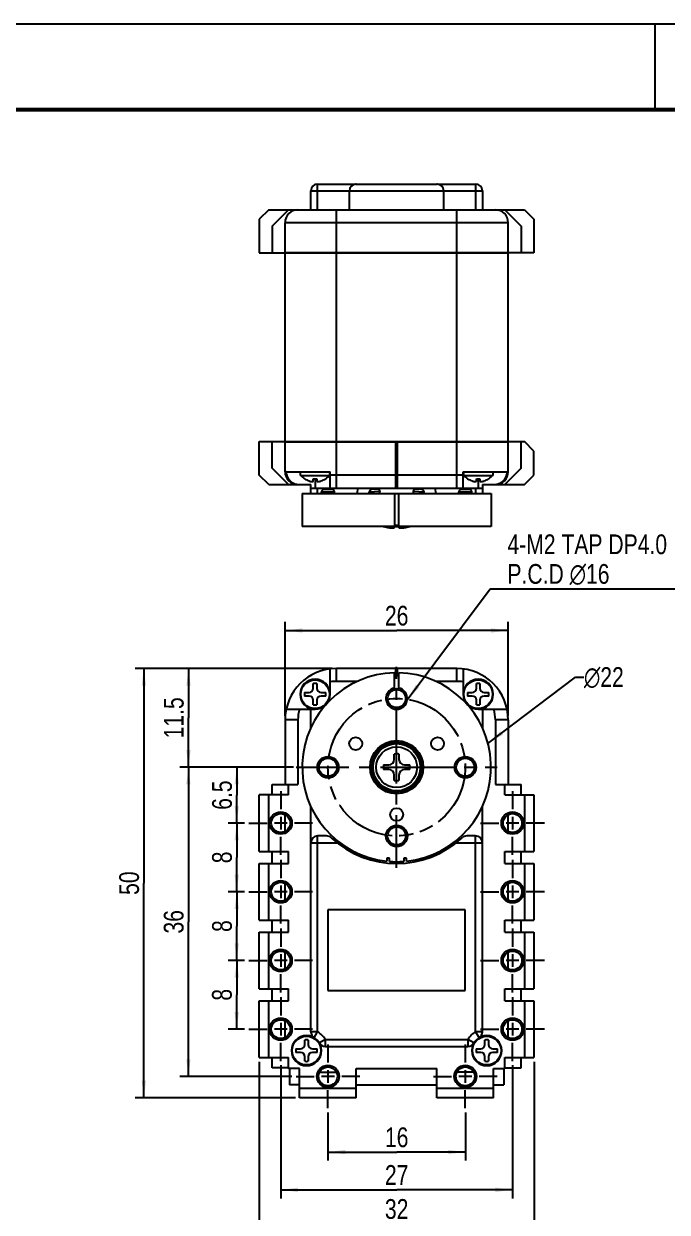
# Model space of a CAD drawing. Header units: millimetres. Extents: x 0 to 297, y 0 to 210.
# Drawn here: x 75 to 149.9, y 71.6 to 210 of the extents above; entities that cross this region are included whole.
import ezdxf

# ---------------------------------------------------------------- set-up
doc = ezdxf.new("R2010")
doc.units = ezdxf.units.MM
doc.header["$LTSCALE"] = 16.335
doc.linetypes.add('CENTER', pattern=[0.6, 0.375, -0.075, 0.075, -0.075])
doc.linetypes.add('PHANTOM', pattern=[0.8, 0.45, -0.05, 0.1, -0.05, 0.1, -0.05])
doc.layers.get('0').update_dxf_attribs({"linetype": 'CONTINUOUS'})
for name, color, linetype in [('02___PRT_ALL_AXES', 7, 'CONTINUOUS'), ('3_ALL_AXES', 7, 'CONTINUOUS'), ('7_ALL_FEATURES', 7, 'CONTINUOUS'), ('DEFAULT_3', 7, 'PHANTOM')]:
    doc.layers.add(name, color=color, linetype=linetype)
doc.styles.get("Standard").update_dxf_attribs({"font": 'txt', "width": 0.8})
doc.styles.add('TEXTSTYLE_1', font='gdt', dxfattribs={"width": 0.8})
doc.dimstyles.new('DIMSTYLE_1', dxfattribs={"dimtxt": 2.3, "dimasz": 2, "dimexe": 0.18, "dimexo": 0.0625, "dimgap": 0.09, "dimtad": 1, "dimdec": 3, "dimdsep": 46, "dimtxsty": 'Standard', "dimblk": '_FILLED', "dimblk1": '_FILLED', "dimblk2": '_FILLED', "dimcen": 0.09, "dimadec": 0, "dimazin": 0, "dimtp": 0.001, "dimtm": 0.001, "dimtfac": 1, "dimtdec": 3, "dimtofl": 0, "dimtmove": 0, "dimatfit": 3, "dimldrblk": '_FILLED', "dimfxl": 0, "dimtolj": 1, "dimarcsym": 0})
doc.dimstyles.get("Standard").update_dxf_attribs({"dimtxt": 2.3, "dimasz": 2, "dimexe": 0.18, "dimexo": 0.0625, "dimgap": 0.09, "dimtad": 1, "dimdec": 3, "dimdsep": 46, "dimtxsty": 'Standard', "dimblk": '_FILLED', "dimblk1": '_FILLED', "dimblk2": '_FILLED', "dimcen": 0.09, "dimadec": 0, "dimazin": 0, "dimtol": 1, "dimtp": 0.05, "dimtm": 0.05, "dimtfac": 1, "dimtdec": 3, "dimtofl": 0, "dimtmove": 0, "dimatfit": 3, "dimldrblk": '_FILLED', "dimfxl": 0, "dimtolj": 1, "dimarcsym": 0})

# ---------------------------------------------------------------- blocks, each defined once
blk = doc.blocks.new('_FILLED')
at = {"color": 0, "linetype": 'ByBlock'}
blk.add_solid([(0, 0), (-1, 0.125), (-1, -0.125)], dxfattribs=at)
blk = doc.blocks.new('*D1')
at = {"color": 2, "linetype": 'Continuous'}
for p, q in [((105.4, 129.43), (105.4, 140.35)), ((131.4, 129.43), (131.4, 140.35)), ((105.4, 139.35), (118.4, 139.35)), ((131.4, 139.35), (118.4, 139.35))]:
    blk.add_line(p, q, dxfattribs=at)
at = {"color": 2, "linetype": 'Continuous', "xscale": 2, "yscale": 2, "zscale": 2, "rotation": 180}
blk.add_blockref('_FILLED', (105.4, 139.35), dxfattribs=at)
at = {"color": 2, "linetype": 'Continuous', "xscale": 2, "yscale": 2, "zscale": 2}
blk.add_blockref('_FILLED', (131.4, 139.35), dxfattribs=at)
at = {"color": 2, "linetype": 'Continuous', "insert": (118.4, 142.23), "char_height": 2.3, "width": 3.68, "attachment_point": 2, "line_spacing_factor": 0.9}
blk.add_mtext('26', dxfattribs=at)
blk = doc.blocks.new('*D2')
at = {"color": 2, "linetype": 'Continuous'}
for p, q in [((110.9, 134.93), (93.15, 134.93)), ((94.15, 134.93), (94.15, 129.18)), ((94.15, 123.43), (94.15, 129.18)), ((106.4, 123.43), (93.15, 123.43))]:
    blk.add_line(p, q, dxfattribs=at)
at = {"color": 2, "linetype": 'Continuous', "xscale": 2, "yscale": 2, "zscale": 2}
for p, rotation in [((94.15, 134.93), 90), ((94.15, 123.43), 270)]:
    blk.add_blockref('_FILLED', p, dxfattribs=dict(at, rotation=rotation))
at = {"color": 2, "linetype": 'Continuous', "insert": (91.28, 129.18), "char_height": 2.3, "width": 7.36, "attachment_point": 2, "rotation": 90, "line_spacing_factor": 0.9}
blk.add_mtext('11.5', dxfattribs=at)
blk = doc.blocks.new('*D3')
at = {"color": 2, "linetype": 'Continuous'}
for p, q in [((106.4, 123.43), (93.14, 123.43)), ((94.14, 123.43), (94.14, 105.43)), ((94.14, 87.43), (94.14, 105.43)), ((106.18, 87.43), (93.14, 87.43))]:
    blk.add_line(p, q, dxfattribs=at)
at = {"color": 2, "linetype": 'Continuous', "xscale": 2, "yscale": 2, "zscale": 2}
for p, rotation in [((94.14, 123.43), 90), ((94.14, 87.43), 270)]:
    blk.add_blockref('_FILLED', p, dxfattribs=dict(at, rotation=rotation))
at = {"color": 2, "linetype": 'Continuous', "insert": (91.27, 105.43), "char_height": 2.3, "width": 3.68, "attachment_point": 2, "rotation": 90, "line_spacing_factor": 0.9}
blk.add_mtext('36', dxfattribs=at)
blk = doc.blocks.new('*D4')
at = {"color": 2, "linetype": 'Continuous'}
for p, q in [((106.4, 123.43), (98.77, 123.43)), ((99.77, 123.43), (99.77, 120.18)), ((99.77, 116.93), (99.77, 120.18)), ((100.68, 116.93), (98.77, 116.93))]:
    blk.add_line(p, q, dxfattribs=at)
at = {"color": 2, "linetype": 'Continuous', "xscale": 2, "yscale": 2, "zscale": 2}
for p, rotation in [((99.77, 123.43), 90), ((99.77, 116.93), 270)]:
    blk.add_blockref('_FILLED', p, dxfattribs=dict(at, rotation=rotation))
at = {"color": 2, "linetype": 'Continuous', "insert": (96.9, 120.18), "char_height": 2.3, "width": 5.52, "attachment_point": 2, "rotation": 90, "line_spacing_factor": 0.9}
blk.add_mtext('6.5', dxfattribs=at)
blk = doc.blocks.new('*D5')
at = {"color": 2, "linetype": 'Continuous'}
for p, q in [((100.68, 116.93), (98.77, 116.93)), ((99.77, 116.93), (99.77, 112.93)), ((99.77, 108.93), (99.77, 112.93)), ((100.68, 108.93), (98.77, 108.93))]:
    blk.add_line(p, q, dxfattribs=at)
at = {"color": 2, "linetype": 'Continuous', "xscale": 2, "yscale": 2, "zscale": 2}
for p, rotation in [((99.77, 116.93), 90), ((99.77, 108.93), 270)]:
    blk.add_blockref('_FILLED', p, dxfattribs=dict(at, rotation=rotation))
at = {"color": 2, "linetype": 'Continuous', "insert": (96.9, 112.93), "char_height": 2.3, "width": 1.84, "attachment_point": 2, "rotation": 90, "line_spacing_factor": 0.9}
blk.add_mtext('8', dxfattribs=at)
blk = doc.blocks.new('*D6')
at = {"color": 2, "linetype": 'Continuous'}
for p, q in [((100.68, 108.93), (98.77, 108.93)), ((99.77, 108.93), (99.77, 104.93)), ((99.77, 100.93), (99.77, 104.93)), ((100.68, 100.93), (98.77, 100.93))]:
    blk.add_line(p, q, dxfattribs=at)
at = {"color": 2, "linetype": 'Continuous', "xscale": 2, "yscale": 2, "zscale": 2}
for p, rotation in [((99.77, 108.93), 90), ((99.77, 100.93), 270)]:
    blk.add_blockref('_FILLED', p, dxfattribs=dict(at, rotation=rotation))
at = {"color": 2, "linetype": 'Continuous', "insert": (96.9, 104.93), "char_height": 2.3, "width": 1.84, "attachment_point": 2, "rotation": 90, "line_spacing_factor": 0.9}
blk.add_mtext('8', dxfattribs=at)
blk = doc.blocks.new('*D7')
at = {"color": 2, "linetype": 'Continuous'}
for p, q in [((100.68, 100.93), (98.77, 100.93)), ((99.77, 100.93), (99.77, 96.93)), ((99.77, 92.93), (99.77, 96.93)), ((100.68, 92.93), (98.77, 92.93))]:
    blk.add_line(p, q, dxfattribs=at)
at = {"color": 2, "linetype": 'Continuous', "xscale": 2, "yscale": 2, "zscale": 2}
for p, rotation in [((99.77, 100.93), 90), ((99.77, 92.93), 270)]:
    blk.add_blockref('_FILLED', p, dxfattribs=dict(at, rotation=rotation))
at = {"color": 2, "linetype": 'Continuous', "insert": (96.89, 96.93), "char_height": 2.3, "width": 1.84, "attachment_point": 2, "rotation": 90, "line_spacing_factor": 0.9}
blk.add_mtext('8', dxfattribs=at)
blk = doc.blocks.new('*D8')
at = {"color": 2, "linetype": 'Continuous'}
for p, q in [((110.9, 134.93), (87.95, 134.93)), ((88.95, 134.93), (88.95, 109.93)), ((88.95, 84.93), (88.95, 109.93)), ((106.6, 84.93), (87.95, 84.93))]:
    blk.add_line(p, q, dxfattribs=at)
at = {"color": 2, "linetype": 'Continuous', "xscale": 2, "yscale": 2, "zscale": 2}
for p, rotation in [((88.95, 134.93), 90), ((88.95, 84.93), 270)]:
    blk.add_blockref('_FILLED', p, dxfattribs=dict(at, rotation=rotation))
at = {"color": 2, "linetype": 'Continuous', "insert": (86.08, 109.93), "char_height": 2.3, "width": 3.68, "attachment_point": 2, "rotation": 90, "line_spacing_factor": 0.9}
blk.add_mtext('50', dxfattribs=at)
blk = doc.blocks.new('*D9')
at = {"color": 2, "linetype": 'Continuous'}
for p, q in [((110.4, 83.22), (110.4, 77.62)), ((126.4, 83.22), (126.4, 77.62)), ((110.4, 78.62), (118.4, 78.62)), ((126.4, 78.62), (118.4, 78.62))]:
    blk.add_line(p, q, dxfattribs=at)
at = {"color": 2, "linetype": 'Continuous', "xscale": 2, "yscale": 2, "zscale": 2, "rotation": 180}
blk.add_blockref('_FILLED', (110.4, 78.62), dxfattribs=at)
at = {"color": 2, "linetype": 'Continuous', "xscale": 2, "yscale": 2, "zscale": 2}
blk.add_blockref('_FILLED', (126.4, 78.62), dxfattribs=at)
at = {"color": 2, "linetype": 'Continuous', "insert": (118.4, 81.49), "char_height": 2.3, "width": 3.68, "attachment_point": 2, "line_spacing_factor": 0.9}
blk.add_mtext('16', dxfattribs=at)
blk = doc.blocks.new('*D10')
at = {"color": 2, "linetype": 'Continuous'}
for p, q in [((104.9, 88.72), (104.9, 73.22)), ((131.9, 88.72), (131.9, 73.22)), ((104.9, 74.22), (118.4, 74.22)), ((131.9, 74.22), (118.4, 74.22))]:
    blk.add_line(p, q, dxfattribs=at)
at = {"color": 2, "linetype": 'Continuous', "xscale": 2, "yscale": 2, "zscale": 2, "rotation": 180}
blk.add_blockref('_FILLED', (104.9, 74.22), dxfattribs=at)
at = {"color": 2, "linetype": 'Continuous', "xscale": 2, "yscale": 2, "zscale": 2}
blk.add_blockref('_FILLED', (131.9, 74.22), dxfattribs=at)
at = {"color": 2, "linetype": 'Continuous', "insert": (118.4, 77.1), "char_height": 2.3, "width": 3.68, "attachment_point": 2, "line_spacing_factor": 0.9}
blk.add_mtext('27', dxfattribs=at)
blk = doc.blocks.new('*D11')
at = {"color": 2, "linetype": 'Continuous'}
for p, q in [((102.4, 89.13), (102.4, 69.26)), ((134.4, 89.13), (134.4, 69.26)), ((102.4, 70.26), (118.4, 70.26)), ((134.4, 70.26), (118.4, 70.26))]:
    blk.add_line(p, q, dxfattribs=at)
at = {"color": 2, "linetype": 'Continuous', "xscale": 2, "yscale": 2, "zscale": 2, "rotation": 180}
blk.add_blockref('_FILLED', (102.4, 70.26), dxfattribs=at)
at = {"color": 2, "linetype": 'Continuous', "xscale": 2, "yscale": 2, "zscale": 2}
blk.add_blockref('_FILLED', (134.4, 70.26), dxfattribs=at)
at = {"color": 2, "linetype": 'Continuous', "insert": (118.4, 73.14), "char_height": 2.3, "width": 3.68, "attachment_point": 2, "line_spacing_factor": 0.9}
blk.add_mtext('32', dxfattribs=at)

msp = doc.modelspace()

# ---------------------------------------------------------------- linework, layer by layer
at = {"color": 7, "linetype": 'Continuous'}
for p, q in [((0, 210), (297, 210)), ((148.5, 200), (148.5, 210))]:
    msp.add_line(p, q, dxfattribs=at)
at = {"color": 7, "linetype": 'Continuous', "const_width": 0.5}
msp.add_lwpolyline([(287, 200), (10, 200)], dxfattribs=at)
at = {"layer": '02___PRT_ALL_AXES', "color": 7, "linetype": 'Continuous'}
for p, q in [((112.8959, 188.3397), (112.8959, 190.5397)), ((123.8959, 188.3397), (123.8959, 190.5397)), ((107.3959, 155.3097), (107.3959, 151.4697)), ((109.6459, 155.3097), (109.6459, 155.4942)), ((111.1459, 155.3097), (111.1459, 155.4942)), ((115.1959, 155.3097), (115.1959, 155.4548)), ((118.1487, 155.3097), (118.6432, 155.3097)), ((118.1487, 155.3097), (118.1487, 151.4697)), ((118.6432, 151.4697), (118.6432, 155.3097)), ((121.5959, 155.3097), (121.5959, 155.4548)), ((125.6459, 155.3097), (125.6459, 155.4942)), ((127.1459, 155.3097), (127.1459, 155.4942)), ((129.3959, 155.3097), (129.3959, 151.4697)), ((118.1487, 151.4697), (107.396, 151.4697)), ((118.1487, 151.6097), (118.6432, 151.6097)), ((129.3959, 151.4697), (118.6432, 151.4697)), ((118.1487, 134.1262), (118.6432, 134.1262)), ((117.8958, 123.4289), (118.896, 123.4289)), ((118.3959, 122.9288), (118.3959, 123.929)), ((104.8959, 117.6714), (104.8959, 116.1864)), ((105.3959, 115.9491), (105.3959, 117.9088)), ((131.3959, 115.9603), (131.3959, 117.8976)), ((131.8959, 117.6714), (131.8959, 116.1864)), ((105.6384, 116.9289), (104.1534, 116.9289)), ((132.6384, 116.9289), (131.1534, 116.9289)), ((117.2459, 112.8289), (117.2459, 112.4892)), ((117.5459, 112.8289), (117.2459, 112.8289)), ((117.5459, 112.4618), (117.5459, 112.8289)), ((119.2459, 112.8289), (119.2459, 112.4618)), ((119.5459, 112.8289), (119.2459, 112.8289)), ((119.5459, 112.4892), (119.5459, 112.8289)), ((104.8959, 109.6714), (104.8959, 108.1864)), ((105.3959, 107.9491), (105.3959, 109.9088)), ((131.3959, 107.9603), (131.3959, 109.8976)), ((131.8959, 109.6714), (131.8959, 108.1864)), ((105.6384, 108.9289), (104.1534, 108.9289)), ((132.6384, 108.9289), (131.1534, 108.9289)), ((104.8959, 101.6714), (104.8959, 100.1864)), ((105.3959, 99.9491), (105.3959, 101.9088)), ((131.3959, 99.9603), (131.3959, 101.8976)), ((131.8959, 101.6714), (131.8959, 100.1864)), ((105.6384, 100.9289), (104.1534, 100.9289)), ((132.6384, 100.9289), (131.1534, 100.9289)), ((105.6384, 92.9289), (104.1534, 92.9289)), ((104.8959, 93.6714), (104.8959, 92.1864)), ((105.3959, 91.9491), (105.3959, 93.9088)), ((132.6384, 92.9289), (131.1534, 92.9289)), ((131.3959, 91.9603), (131.3959, 93.8976)), ((131.8959, 93.6714), (131.8959, 92.1864)), ((109.4161, 87.9289), (111.3758, 87.9289)), ((111.1384, 87.4289), (109.6534, 87.4289)), ((110.3959, 88.1714), (110.3959, 86.6864)), ((127.3758, 87.9289), (125.4161, 87.9289)), ((127.1384, 87.4289), (125.6534, 87.4289)), ((126.3959, 88.1714), (126.3959, 86.6864))]:
    msp.add_line(p, q, dxfattribs=at)
at = {"layer": '02___PRT_ALL_AXES', "color": 7, "linetype": 'CENTER'}
for p, q in [((118.3959, 123.929), (118.3959, 135.1289)), ((106.6959, 123.4289), (117.8958, 123.4289)), ((118.896, 123.4289), (130.0959, 123.4289)), ((118.3959, 111.7289), (118.3959, 122.9288)), ((104.8959, 120.6414), (104.8959, 118.5289)), ((131.8959, 120.6414), (131.8959, 118.5289)), ((101.1834, 116.9289), (103.2959, 116.9289)), ((108.6084, 116.9289), (106.4959, 116.9289)), ((128.1834, 116.9289), (130.2959, 116.9289)), ((135.6084, 116.9289), (133.4959, 116.9289)), ((104.8959, 113.2164), (104.8959, 115.3289)), ((131.8959, 113.2164), (131.8959, 115.3289)), ((104.8959, 112.6414), (104.8959, 110.5289)), ((131.8959, 112.6414), (131.8959, 110.5289)), ((101.1834, 108.9289), (103.2959, 108.9289)), ((108.6084, 108.9289), (106.4959, 108.9289)), ((128.1834, 108.9289), (130.2959, 108.9289)), ((135.6084, 108.9289), (133.4959, 108.9289)), ((104.8959, 105.2164), (104.8959, 107.3289)), ((131.8959, 105.2164), (131.8959, 107.3289)), ((104.8959, 104.6414), (104.8959, 102.5289)), ((131.8959, 104.6414), (131.8959, 102.5289)), ((101.1834, 100.9289), (103.2959, 100.9289)), ((108.6084, 100.9289), (106.4959, 100.9289)), ((128.1834, 100.9289), (130.2959, 100.9289)), ((135.6084, 100.9289), (133.4959, 100.9289)), ((104.8959, 97.2164), (104.8959, 99.3289)), ((131.8959, 97.2164), (131.8959, 99.3289)), ((104.8959, 96.6414), (104.8959, 94.5289)), ((131.8959, 96.6414), (131.8959, 94.5289)), ((101.1834, 92.9289), (103.2959, 92.9289)), ((108.6084, 92.9289), (106.4959, 92.9289)), ((128.1834, 92.9289), (130.2959, 92.9289)), ((135.6084, 92.9289), (133.4959, 92.9289)), ((104.8959, 89.2164), (104.8959, 91.3289)), ((110.3959, 91.1414), (110.3959, 89.0289)), ((126.3959, 91.1414), (126.3959, 89.0289)), ((131.8959, 89.2164), (131.8959, 91.3289)), ((106.6834, 87.4289), (108.7959, 87.4289)), ((114.1084, 87.4289), (111.9959, 87.4289)), ((122.6834, 87.4289), (124.7959, 87.4289)), ((130.1084, 87.4289), (127.9959, 87.4289)), ((110.3959, 83.7164), (110.3959, 85.8289)), ((126.3959, 83.7164), (126.3959, 85.8289))]:
    msp.add_line(p, q, dxfattribs=at)
at = {"layer": '02___PRT_ALL_AXES', "color": 7, "linetype": 'Continuous'}
for centre in [(113.6328, 126.1789), (123.1591, 126.1789), (118.3959, 117.9289)]:
    msp.add_circle(centre, 0.75, dxfattribs=at)
for centre, radius, start, end in [((118.3959, 123.4289), 11, 91.287813, 263.999021), ((118.3959, 123.4289), 11, 276.000979, 88.712187), ((118.3959, 123.4289), 11, 265.568181, 274.431819), ((107.8959, 90.4289), 1.75, 90, 270), ((128.8959, 90.4289), 1.75, 270, 90)]:
    msp.add_arc(centre, radius, start, end, dxfattribs=at)
at = {"layer": '3_ALL_AXES', "color": 9, "linetype": 'Continuous'}
for p, q in [((107.2259, 157.4076), (110.566, 157.4076)), ((126.2259, 157.4076), (129.566, 157.4076))]:
    msp.add_line(p, q, dxfattribs=at)
for centre, radius in [((108.8959, 131.9289), 1.67), ((127.8959, 131.9289), 1.67), ((118.3959, 123.4289), 2.3781), ((107.8959, 90.4289), 1.67), ((128.8959, 90.4289), 1.67)]:
    msp.add_circle(centre, radius, dxfattribs=at)
at = {"layer": '3_ALL_AXES', "color": 7, "linetype": 'Continuous'}
msp.add_circle((118.3959, 123.4289), 2.75, dxfattribs=at)
for centre, radius, start, end in [((107.4778, 157.6236), 0.3319, 139.38609, 220.61391), ((110.314, 157.6236), 0.3319, 319.38609, 40.61391), ((126.4778, 157.6236), 0.3319, 139.38609, 220.61391), ((129.314, 157.6236), 0.3319, 319.38609, 40.61391), ((108.8959, 158.8397), 2.2, 220.61391, 235.376465), ((108.8959, 158.8397), 2.2, 304.623535, 319.38609), ((127.8959, 158.8397), 2.2, 220.61391, 235.376465), ((127.8959, 158.8397), 2.2, 304.623535, 319.38609), ((118.3959, 157.3907), 6.131, 254.987274, 255.355897), ((118.3959, 157.3907), 6.131, 284.644103, 285.012726), ((108.8959, 131.9289), 1.75, 0, 270), ((127.8959, 131.9289), 1.75, 270, 180)]:
    msp.add_arc(centre, radius, start, end, dxfattribs=at)
at = {"layer": '7_ALL_FEATURES', "color": 9, "linetype": 'Continuous'}
for p, q in [((109.1959, 188.3397), (109.1959, 191.3397)), ((113.5959, 191.3397), (113.5959, 191.3239)), ((123.1959, 191.3239), (123.1959, 191.3397)), ((127.5959, 191.3397), (127.5959, 188.3397)), ((108.3959, 190.5397), (128.3959, 190.5397)), ((111.3959, 155.9397), (111.3959, 188.3397)), ((125.3959, 155.9397), (125.3959, 188.3397)), ((131.3959, 186.8397), (105.3959, 186.8397)), ((105.5276, 157.8397), (105.3959, 157.8397)), ((131.2643, 157.8397), (131.3959, 157.8397)), ((108.8959, 157.0293), (108.8959, 155.9397)), ((126.1459, 157.4397), (110.6459, 157.4397)), ((127.8959, 157.0293), (127.8959, 155.9397)), ((109.1959, 155.3097), (109.1959, 155.9397)), ((110.2375, 155.8156), (110.2375, 155.9397)), ((110.7814, 155.8222), (110.7814, 155.9397)), ((116.4214, 155.5192), (115.1959, 155.4548)), ((121.5959, 155.4548), (120.3705, 155.5192)), ((126.0105, 155.9397), (126.0105, 155.8222)), ((126.5544, 155.9397), (126.5544, 155.8156)), ((127.5959, 155.9397), (127.5959, 155.3097)), ((111.3959, 133.4289), (111.3959, 134.9289)), ((125.3959, 133.4289), (125.3959, 134.9289)), ((113.8212, 133.4289), (111.3959, 133.4289)), ((125.3959, 133.4289), (122.9706, 133.4289)), ((106.8959, 128.9289), (105.3959, 128.9289)), ((106.8959, 128.9289), (106.8959, 121.4289)), ((129.8959, 128.9289), (129.8959, 121.4289)), ((131.3959, 128.9289), (129.8959, 128.9289)), ((109.1959, 92.6226), (109.1959, 115.4289)), ((127.5959, 92.6228), (127.5959, 115.4289)), ((108.3959, 114.6289), (111.4677, 114.6289)), ((125.3241, 114.6289), (128.3959, 114.6289)), ((109.1959, 92.6227), (108.3959, 92.6227)), ((108.7881, 91.9344), (109.1959, 92.6227)), ((110.0897, 91.7289), (109.4014, 91.3211)), ((110.0897, 90.9289), (110.0897, 91.7289)), ((110.0899, 91.7289), (126.7022, 91.7289)), ((127.3904, 91.3211), (126.7022, 91.7289)), ((126.7022, 91.7289), (126.7022, 90.9289)), ((128.3959, 92.6227), (127.5959, 92.6227)), ((127.5959, 92.6227), (128.0038, 91.9344))]:
    msp.add_line(p, q, dxfattribs=at)
at = {"layer": '7_ALL_FEATURES', "color": 7, "linetype": 'Continuous'}
for p, q in [((109.1959, 191.3397), (113.5959, 191.3397)), ((113.6959, 191.3397), (123.0959, 191.3397)), ((123.1959, 191.3397), (127.5959, 191.3397)), ((108.3959, 188.3397), (108.3959, 190.5397)), ((112.8959, 188.3397), (112.8959, 190.5397)), ((123.8959, 188.3397), (123.8959, 190.5397)), ((128.3959, 190.5397), (128.3959, 188.3397)), ((103.4959, 188.3397), (102.3959, 187.2397)), ((103.4959, 188.3397), (133.2959, 188.3397)), ((103.8959, 186.4397), (105.7959, 188.3397)), ((130.9959, 188.3397), (132.8959, 186.4397)), ((133.2959, 188.3397), (134.3959, 187.2397)), ((102.3959, 187.2397), (102.3959, 183.3397)), ((105.3959, 183.3647), (105.3959, 186.8397)), ((131.3959, 183.3647), (131.3959, 186.8397)), ((134.3959, 187.2397), (134.3959, 183.3397)), ((103.8959, 186.4397), (103.8959, 183.3397)), ((132.8959, 186.4397), (132.8959, 183.3397)), ((102.3959, 183.3397), (105.3959, 183.3397)), ((105.3959, 183.3647), (131.3959, 183.3647)), ((105.3959, 161.3397), (105.3959, 183.3397)), ((105.3959, 183.3147), (131.3959, 183.3147)), ((105.6959, 183.3647), (105.6959, 183.3147)), ((131.0959, 183.3647), (131.0959, 183.3147)), ((134.3959, 183.3397), (131.3959, 183.3397)), ((131.3959, 161.3397), (131.3959, 183.3397)), ((102.3959, 157.4397), (102.3959, 161.3397)), ((102.3959, 161.3397), (105.3959, 161.3397)), ((103.8959, 158.2397), (103.8959, 161.3397)), ((105.3959, 161.3647), (131.3959, 161.3647)), ((105.3959, 157.8397), (105.3959, 161.3147)), ((105.3959, 161.3147), (118.2959, 161.3147)), ((105.6959, 161.3647), (105.6959, 161.3147)), ((118.2959, 155.9397), (118.2959, 161.3147)), ((118.4959, 161.3147), (131.3959, 161.3147)), ((118.4959, 155.9397), (118.4959, 161.3147)), ((131.0959, 161.3647), (131.0959, 161.3147)), ((131.3959, 161.3397), (133.2959, 161.3397)), ((131.3959, 157.8397), (131.3959, 161.3147)), ((132.8959, 158.2397), (132.8959, 161.3397)), ((134.3959, 160.2397), (133.2959, 161.3397)), ((134.3959, 157.4397), (134.3959, 160.2397)), ((105.7959, 156.3397), (103.8959, 158.2397)), ((105.5276, 157.8397), (110.6459, 157.8397)), ((110.6459, 155.9397), (110.6459, 157.8397)), ((126.1459, 157.8397), (131.2643, 157.8397)), ((126.1459, 155.9397), (126.1459, 157.8397)), ((132.8959, 158.2397), (130.9959, 156.3397)), ((103.4959, 156.3397), (102.3959, 157.4397)), ((107.6459, 157.0293), (107.6632, 157.0293)), ((108.6888, 157.0293), (109.103, 157.0293)), ((108.6888, 156.7667), (108.6888, 157.0293)), ((109.103, 157.0293), (109.103, 156.7667)), ((110.1287, 157.0293), (110.1459, 157.0293)), ((126.6459, 157.0293), (126.6632, 157.0293)), ((127.6888, 157.0293), (128.103, 157.0293)), ((127.6888, 156.7667), (127.6888, 157.0293)), ((128.103, 157.0293), (128.103, 156.7667)), ((129.1287, 157.0293), (129.1459, 157.0293)), ((133.2959, 156.3397), (134.3959, 157.4397)), ((103.4959, 156.3397), (106.8959, 156.3397)), ((107.0734, 156.3397), (108.3959, 156.3397)), ((107.396, 155.3097), (118.1487, 155.3097)), ((108.3959, 155.3097), (108.3959, 156.3397)), ((108.3959, 155.9397), (128.3959, 155.9397)), ((109.6471, 155.5208), (109.6459, 155.4942)), ((109.6687, 155.6095), (109.6471, 155.5203)), ((109.7121, 155.6835), (109.6684, 155.6088)), ((109.768, 155.738), (109.7114, 155.6826)), ((109.8263, 155.7731), (109.767, 155.7372)), ((109.8782, 155.7927), (109.825, 155.7725)), ((109.9236, 155.8039), (109.8769, 155.7923)), ((109.971, 155.8119), (109.9221, 155.8036)), ((110.0288, 155.8188), (109.9692, 155.8117)), ((110.0667, 155.8222), (110.0274, 155.8186)), ((110.0667, 155.8221), (110.099, 155.8226)), ((110.3959, 155.8076), (110.099, 155.8226)), ((110.3959, 155.8076), (110.6928, 155.8226)), ((110.6928, 155.8226), (110.7252, 155.8221)), ((110.7623, 155.8188), (110.7252, 155.8222)), ((111.1459, 155.4942), (111.1448, 155.5204)), ((113.8459, 155.3097), (113.8569, 155.9397)), ((116.258, 155.8226), (115.4698, 155.7537)), ((116.4214, 155.3097), (116.4214, 155.5192)), ((118.4959, 156.2397), (118.2959, 156.2397)), ((118.6432, 155.3097), (129.3959, 155.3097)), ((120.3705, 155.3097), (120.3705, 155.5192)), ((121.3221, 155.7537), (120.5339, 155.8226)), ((122.9459, 155.3097), (122.9349, 155.9397)), ((125.6471, 155.5208), (125.6459, 155.4942)), ((125.6687, 155.6095), (125.6471, 155.5203)), ((125.7121, 155.6835), (125.6684, 155.6088)), ((125.768, 155.738), (125.7114, 155.6826)), ((125.8263, 155.7731), (125.767, 155.7372)), ((125.8782, 155.7927), (125.825, 155.7725)), ((125.9236, 155.8039), (125.8769, 155.7923)), ((125.971, 155.8119), (125.9221, 155.8036)), ((126.0288, 155.8188), (125.9692, 155.8117)), ((126.0667, 155.8222), (126.0274, 155.8186)), ((126.0667, 155.8221), (126.099, 155.8226)), ((126.3959, 155.8076), (126.099, 155.8226)), ((126.3959, 155.8076), (126.6928, 155.8226)), ((126.6928, 155.8226), (126.7252, 155.8221)), ((126.7623, 155.8188), (126.7252, 155.8222)), ((127.1459, 155.4942), (127.1448, 155.5204)), ((128.3959, 156.3397), (129.7186, 156.3397)), ((128.3959, 156.3397), (128.3959, 155.3097)), ((129.8959, 156.3397), (133.2959, 156.3397)), ((116.8459, 151.4589), (116.8695, 151.4589)), ((118.1267, 151.4589), (118.6652, 151.4589)), ((118.1267, 151.335), (118.1267, 151.4589)), ((118.6432, 151.4697), (118.1487, 151.4697)), ((118.6652, 151.4589), (118.6652, 151.335)), ((119.9224, 151.4589), (119.9459, 151.4589)), ((110.6459, 131.9289), (110.6459, 134.8819)), ((125.3959, 134.9289), (111.3959, 134.9289)), ((118.1487, 132.5111), (118.1487, 134.4262)), ((118.2959, 134.1262), (118.2959, 134.9289)), ((118.4959, 134.6289), (118.2959, 134.6289)), ((118.4959, 134.1262), (118.4959, 134.9289)), ((118.6432, 132.5111), (118.6432, 134.4262)), ((126.1459, 134.8819), (126.1459, 131.9289)), ((108.6888, 132.636), (108.6888, 133.1617)), ((109.103, 133.1617), (109.103, 132.636)), ((127.6888, 132.636), (127.6888, 133.1617)), ((128.103, 133.1617), (128.103, 132.636)), ((107.6632, 132.136), (108.1888, 132.136)), ((108.1888, 131.7218), (107.6632, 131.7218)), ((109.603, 132.136), (110.1287, 132.136)), ((110.1287, 131.7218), (109.603, 131.7218)), ((126.6632, 132.136), (127.1888, 132.136)), ((127.1888, 131.7218), (126.6632, 131.7218)), ((128.603, 132.136), (129.1287, 132.136)), ((129.1287, 131.7218), (128.603, 131.7218)), ((105.5276, 130.1789), (107.073, 130.1789)), ((107.0734, 130.1789), (108.8959, 130.1789)), ((108.3959, 127.9737), (108.3959, 130.1789)), ((108.6888, 130.6962), (108.6888, 131.2218)), ((109.103, 131.2218), (109.103, 130.6962)), ((127.6888, 130.6962), (127.6888, 131.2218)), ((127.8959, 130.1789), (131.2643, 130.1789)), ((128.103, 131.2218), (128.103, 130.6962)), ((128.3959, 130.1789), (128.3959, 127.9737)), ((105.3959, 128.9289), (105.3959, 121.4289)), ((131.3959, 128.9289), (131.3959, 121.4289)), ((117.4709, 126.1775), (117.4709, 126.0134)), ((119.3209, 126.0134), (119.3209, 126.1775)), ((118.1267, 124.3482), (118.1267, 124.9554)), ((118.6652, 124.9554), (118.6652, 124.3482)), ((116.8695, 123.6982), (117.4767, 123.6982)), ((119.3152, 123.6982), (119.9224, 123.6982)), ((117.4767, 123.1597), (116.8695, 123.1597)), ((118.1267, 121.9025), (118.1267, 122.5097)), ((118.6652, 122.5097), (118.6652, 121.9025)), ((119.9224, 123.1597), (119.3152, 123.1597)), ((103.8959, 120.2289), (103.8959, 121.4289)), ((103.8959, 121.4289), (106.8959, 121.4289)), ((105.7959, 120.2289), (105.7959, 121.4289)), ((129.8959, 121.4289), (132.8959, 121.4289)), ((130.9959, 120.2289), (130.9959, 121.4289)), ((132.8959, 120.2289), (132.8959, 121.4289)), ((102.3959, 113.6289), (102.3959, 120.2289)), ((105.7959, 120.2289), (102.3959, 120.2289)), ((103.4959, 113.6289), (103.4959, 120.2289)), ((130.9959, 120.2289), (134.3959, 120.2289)), ((133.2959, 120.2289), (133.2959, 113.6289)), ((134.3959, 120.2289), (134.3959, 113.6289)), ((108.3959, 92.6227), (108.3959, 118.9062)), ((128.3959, 92.6227), (128.3959, 118.9062)), ((110.2375, 115.4289), (109.1959, 115.4289)), ((127.5959, 115.4289), (126.5544, 115.4289)), ((102.3959, 113.6289), (105.7959, 113.6289)), ((103.8959, 112.2289), (103.8959, 113.6289)), ((105.7959, 112.2289), (105.7959, 113.6289)), ((130.9959, 113.6289), (134.3959, 113.6289)), ((130.9959, 112.2289), (130.9959, 113.6289)), ((132.8959, 112.2289), (132.8959, 113.6289)), ((102.3959, 105.6289), (102.3959, 112.2289)), ((102.3959, 112.2289), (105.7959, 112.2289)), ((103.4959, 105.6289), (103.4959, 112.2289)), ((130.9959, 112.2289), (134.3959, 112.2289)), ((133.2959, 112.2289), (133.2959, 105.6289)), ((134.3959, 112.2289), (134.3959, 105.6289)), ((110.3959, 106.8289), (110.3959, 97.4289)), ((126.3959, 106.8289), (110.3959, 106.8289)), ((126.3959, 97.4289), (126.3959, 106.8289)), ((102.3959, 105.6289), (105.7959, 105.6289)), ((103.8959, 104.2289), (103.8959, 105.6289)), ((105.7959, 104.2289), (105.7959, 105.6289)), ((130.9959, 105.6289), (134.3959, 105.6289)), ((130.9959, 104.2289), (130.9959, 105.6289)), ((132.8959, 104.2289), (132.8959, 105.6289)), ((102.3959, 97.6289), (102.3959, 104.2289)), ((102.3959, 104.2289), (105.7959, 104.2289)), ((103.4959, 97.6289), (103.4959, 104.2289)), ((130.9959, 104.2289), (134.3959, 104.2289)), ((133.2959, 104.2289), (133.2959, 97.6289)), ((134.3959, 104.2289), (134.3959, 97.6289)), ((102.3959, 97.6289), (105.7959, 97.6289)), ((103.8959, 96.2289), (103.8959, 97.6289)), ((105.7959, 96.2289), (105.7959, 97.6289)), ((110.3959, 97.4289), (126.3959, 97.4289)), ((130.9959, 97.6289), (134.3959, 97.6289)), ((130.9959, 96.2289), (130.9959, 97.6289)), ((132.8959, 96.2289), (132.8959, 97.6289)), ((102.3959, 89.6289), (102.3959, 96.2289)), ((102.3959, 96.2289), (105.7959, 96.2289)), ((103.4959, 89.6289), (103.4959, 96.2289)), ((130.9959, 96.2289), (134.3959, 96.2289)), ((133.2959, 96.2289), (133.2959, 89.6289)), ((134.3959, 96.2289), (134.3959, 89.6289)), ((107.6888, 91.136), (107.6888, 91.6617)), ((108.103, 91.6617), (108.103, 91.136)), ((128.6888, 91.136), (128.6888, 91.6617)), ((129.103, 91.6617), (129.103, 91.136)), ((106.6632, 90.636), (107.1888, 90.636)), ((107.1888, 90.2218), (106.6632, 90.2218)), ((108.603, 90.636), (109.1287, 90.636)), ((109.1287, 90.2218), (108.603, 90.2218)), ((110.0897, 90.9289), (126.7022, 90.9289)), ((127.6632, 90.636), (128.1888, 90.636)), ((128.1888, 90.2218), (127.6632, 90.2218)), ((129.603, 90.636), (130.1287, 90.636)), ((130.1287, 90.2218), (129.603, 90.2218)), ((102.3959, 89.6289), (105.7959, 89.6289)), ((103.8959, 88.4289), (103.8959, 89.6289)), ((105.7959, 88.4091), (105.7959, 89.6289)), ((107.6888, 89.1962), (107.6888, 89.7218)), ((108.103, 89.7218), (108.103, 89.1962)), ((128.6888, 89.1962), (128.6888, 89.7218)), ((129.103, 89.7218), (129.103, 89.1962)), ((130.9959, 89.6289), (134.3959, 89.6289)), ((130.9959, 88.4091), (130.9959, 89.6289)), ((132.8959, 88.4289), (132.8959, 89.6289)), ((105.7779, 88.4289), (103.8959, 88.4289)), ((107.0959, 88.3289), (105.8761, 88.3289)), ((105.8959, 88.3109), (105.8959, 86.4289)), ((107.0959, 84.9289), (107.0959, 88.3289)), ((113.6959, 88.3289), (123.0959, 88.3289)), ((113.6959, 84.9289), (113.6959, 88.3289)), ((123.0959, 84.9289), (123.0959, 88.3289)), ((129.6959, 88.3289), (130.9157, 88.3289)), ((129.6959, 84.9289), (129.6959, 88.3289)), ((130.8959, 88.3109), (130.8959, 86.4289)), ((131.014, 88.4289), (132.8959, 88.4289)), ((107.0959, 86.4289), (105.8959, 86.4289)), ((113.6959, 86.0289), (107.0959, 86.0289)), ((113.6959, 86.4289), (123.0959, 86.4289)), ((129.6959, 86.0289), (123.0959, 86.0289)), ((129.6959, 86.4289), (130.8959, 86.4289)), ((113.6959, 84.9289), (107.0959, 84.9289)), ((129.6959, 84.9289), (123.0959, 84.9289))]:
    msp.add_line(p, q, dxfattribs=at)
for points in [[(111.1448, 155.5208), (111.1232, 155.6095), (111.0798, 155.6835), (111.0239, 155.738), (110.9656, 155.7731), (110.9137, 155.7927), (110.8683, 155.8039), (110.8209, 155.8119), (110.7623, 155.8188)], [(127.1448, 155.5208), (127.1232, 155.6095), (127.0798, 155.6835), (127.0239, 155.738), (126.9656, 155.7731), (126.9137, 155.7927), (126.8683, 155.8039), (126.8209, 155.8119), (126.7623, 155.8188)]]:
    msp.add_lwpolyline(points, dxfattribs=at)
for centre, radius in [((118.3959, 131.4289), 1.05), ((118.3959, 123.4289), 3.1), ((118.3959, 123.4289), 2.9), ((110.3959, 123.4289), 1.25), ((126.3959, 123.4289), 1.25), ((110.3959, 123.4289), 1.05), ((126.3959, 123.4289), 1.05), ((104.8959, 116.9289), 1.3), ((104.8959, 116.9289), 1.1), ((131.8959, 116.9289), 1.3), ((131.8959, 116.9289), 1.1), ((118.3959, 115.4289), 1.25), ((118.3959, 115.4289), 1.05), ((104.8959, 108.9289), 1.3), ((104.8959, 108.9289), 1.1), ((131.8959, 108.9289), 1.3), ((131.8959, 108.9289), 1.1), ((104.8959, 100.9289), 1.3), ((104.8959, 100.9289), 1.1), ((131.8959, 100.9289), 1.3), ((131.8959, 100.9289), 1.1), ((104.8959, 92.9289), 1.3), ((131.8959, 92.9289), 1.3), ((104.8959, 92.9289), 1.1), ((131.8959, 92.9289), 1.1), ((110.3959, 87.4289), 1.3), ((126.3959, 87.4289), 1.3), ((110.3959, 87.4289), 1.1), ((126.3959, 87.4289), 1.1)]:
    msp.add_circle(centre, radius, dxfattribs=at)
for centre, radius, start, end in [((109.1959, 190.5397), 0.8, 90, 180), ((113.6959, 190.5397), 0.8, 90, 180), ((113.5959, 190.5397), 0.8, 86.359424, 90), ((123.0959, 190.5397), 0.8, 0, 90), ((123.1959, 190.5397), 0.8, 90, 93.634846), ((127.5959, 190.5397), 0.8, 0, 90), ((106.8959, 186.8397), 1.5, 90, 180), ((129.8959, 186.8397), 1.5, 0, 90), ((106.8959, 157.8397), 1.5, 180, 270), ((129.8959, 157.8397), 1.5, 270, 360), ((108.8959, 158.8397), 2.2, 220.61391, 235.376465), ((108.8959, 158.8397), 2.1902, 235.748381, 251.164878), ((108.8959, 158.8397), 2.1902, 288.835122, 304.251619), ((108.8959, 158.8397), 2.2, 304.623535, 319.38609), ((127.8959, 158.8397), 2.2, 220.61391, 235.376465), ((127.8959, 158.8397), 2.1902, 235.748381, 251.164878), ((127.8959, 158.8397), 2.1902, 288.835122, 304.251619), ((127.8959, 158.8397), 2.2, 304.623535, 319.38609), ((107.0731, 157.9575), 1.6178, 263.750763, 269.998159), ((115.4959, 155.4548), 0.3, 94.999999, 180), ((121.2959, 155.4548), 0.3, 0, 85.000001), ((129.7188, 157.9575), 1.6178, 270.001841, 276.249237), ((118.3959, 157.3907), 6.131, 255.003257, 255.355897), ((118.3959, 157.3907), 6.1251, 255.569151, 261.368549), ((118.3959, 157.3907), 6.1251, 278.631451, 284.430849), ((118.3959, 157.3907), 6.131, 284.644103, 284.996743), ((111.3959, 128.9289), 6, 90, 180), ((125.3959, 128.9289), 6, 0, 90), ((108.8959, 131.9289), 1.25, 80.462945, 99.537055), ((127.8959, 131.9289), 1.25, 80.462945, 99.537055), ((108.8959, 131.9289), 1.25, 170.462945, 189.537055), ((108.1888, 132.636), 0.5, 270, 360), ((108.1888, 131.2218), 0.5, 0, 90), ((108.8959, 131.9289), 1.75, 270, 360), ((109.603, 132.636), 0.5, 180, 270), ((109.603, 131.2218), 0.5, 90, 180), ((108.8959, 131.9289), 1.25, 350.462945, 9.537055), ((118.3959, 131.4289), 1.25, 101.406751, 78.593189), ((118.3959, 131.4289), 1.11, 77.131034, 102.868966), ((127.8959, 131.9289), 1.75, 180, 270), ((127.8959, 131.9289), 1.25, 170.462945, 189.537055), ((127.1888, 132.636), 0.5, 270, 360), ((127.1888, 131.2218), 0.5, 0, 90), ((128.603, 132.636), 0.5, 180, 270), ((128.603, 131.2218), 0.5, 90, 180), ((127.8959, 131.9289), 1.25, 350.462945, 9.537055), ((108.8959, 131.9289), 1.25, 260.462945, 279.537055), ((127.8959, 131.9289), 1.25, 260.462945, 279.537055), ((118.3959, 123.4289), 1.55, 79.996842, 100.003158), ((118.3959, 123.4289), 1.55, 169.996842, 190.003158), ((117.4767, 124.3482), 0.65, 270, 360), ((119.3152, 124.3482), 0.65, 180, 270), ((118.3959, 123.4289), 1.55, 349.996842, 10.003158), ((117.4767, 122.5097), 0.65, 0, 90), ((118.3959, 123.4289), 1.55, 259.996842, 280.003158), ((119.3152, 122.5097), 0.65, 90, 180), ((109.1959, 114.6289), 0.8, 90, 180), ((110.2375, 114.6289), 0.8, 47.166572, 90), ((118.3959, 123.4289), 11.2, 227.166572, 312.833428), ((126.5544, 114.6289), 0.8, 90, 132.833428), ((127.5959, 114.6289), 0.8, 0, 90), ((107.8959, 90.4289), 1.25, 80.462945, 99.537055), ((107.8959, 90.4289), 1.75, 270, 90), ((109.1959, 92.6227), 0.8, 180, 239.34923), ((128.8959, 90.4289), 1.75, 90, 270), ((127.5959, 92.6227), 0.8, 300.65077, 360), ((128.8959, 90.4289), 1.25, 80.462945, 99.537055), ((107.8959, 90.4289), 1.25, 170.462945, 189.537055), ((107.1888, 91.136), 0.5, 270, 360), ((107.1888, 89.7218), 0.5, 0, 90), ((108.603, 91.136), 0.5, 180, 270), ((108.603, 89.7218), 0.5, 90, 180), ((107.8959, 90.4289), 1.25, 350.462945, 9.537055), ((110.0897, 91.7289), 0.8, 210.65077, 270), ((126.7022, 91.7289), 0.8, 270, 329.34923), ((128.8959, 90.4289), 1.25, 170.462945, 189.537055), ((128.1888, 91.136), 0.5, 270, 360), ((128.1888, 89.7218), 0.5, 0, 90), ((129.603, 91.136), 0.5, 180, 270), ((129.603, 89.7218), 0.5, 90, 180), ((128.8959, 90.4289), 1.25, 350.462945, 9.537055), ((107.8959, 90.4289), 1.25, 260.462945, 279.537055), ((128.8959, 90.4289), 1.25, 260.462945, 279.537055), ((106.8959, 89.4289), 1.5, 221.810315, 228.189685), ((129.8959, 89.4289), 1.5, 311.810315, 318.189685)]:
    msp.add_arc(centre, radius, start, end, dxfattribs=at)
at = {"layer": '7_ALL_FEATURES', "color": 9, "linetype": 'Continuous'}
for centre, radius, start, end in [((111.3959, 128.9289), 4.5, 90, 99.594093), ((125.3959, 128.9289), 4.5, 80.405935, 90), ((111.3959, 128.9289), 4.5, 163.871003, 180), ((125.3959, 128.9289), 4.5, 0, 16.128489), ((107.8959, 90.4289), 2.55, 30.647726, 59.348277), ((128.8959, 90.4289), 2.55, 120.64983, 149.34905)]:
    msp.add_arc(centre, radius, start, end, dxfattribs=at)
at = {"layer": '7_ALL_FEATURES', "color": 7, "linetype": 'Continuous'}
for points, start_tangent, end_tangent in [([(105.5276, 157.8397), (105.5642, 157.5139), (105.6766, 157.1949), (105.859, 156.9089), (106.0976, 156.6738), (106.3914, 156.4918), (106.7252, 156.3776), (106.897, 156.3493)], (0, -1), (0.99405605, -0.10886948)), ([(129.8949, 156.3493), (130.0666, 156.3776), (130.4004, 156.4918), (130.6943, 156.6738), (130.9329, 156.9089), (131.1153, 157.1949), (131.2277, 157.5139), (131.2643, 157.8397)], (0.99405605, 0.10886948), (0, 1)), ([(108.1888, 156.7667), (108.2492, 156.7475), (108.3091, 156.731), (108.367, 156.7177), (108.4243, 156.7074), (108.4836, 156.7001), (108.5437, 156.6973), (108.5937, 156.7002), (108.6294, 156.7072), (108.6554, 156.7174), (108.6739, 156.7308), (108.6851, 156.7474), (108.6888, 156.7667)], (0.94645154, -0.32284593), (0, 1)), ([(109.103, 156.7667), (109.1063, 156.7484), (109.1163, 156.7325), (109.1329, 156.7194), (109.1565, 156.709), (109.189, 156.7015), (109.2327, 156.6975), (109.2871, 156.6985), (109.3404, 156.7035), (109.3916, 156.7114), (109.4423, 156.7215), (109.4948, 156.7341), (109.549, 156.7494), (109.603, 156.7667)], (0, -1), (0.94645154, 0.32284593)), ([(127.1888, 156.7667), (127.2492, 156.7475), (127.3091, 156.731), (127.367, 156.7177), (127.4243, 156.7074), (127.4836, 156.7001), (127.5437, 156.6973), (127.5937, 156.7002), (127.6294, 156.7072), (127.6554, 156.7174), (127.6739, 156.7308), (127.6851, 156.7474), (127.6888, 156.7667)], (0.94645154, -0.32284593), (0, 1)), ([(128.103, 156.7667), (128.1063, 156.7484), (128.1163, 156.7325), (128.1329, 156.7194), (128.1565, 156.709), (128.189, 156.7015), (128.2327, 156.6975), (128.2871, 156.6985), (128.3404, 156.7035), (128.3916, 156.7114), (128.4423, 156.7215), (128.4948, 156.7341), (128.549, 156.7494), (128.603, 156.7667)], (0, -1), (0.94645154, 0.32284593)), ([(116.258, 155.8226), (116.3094, 155.8108), (116.3557, 155.7673), (116.3913, 155.6989), (116.4138, 155.6129), (116.4214, 155.5192)], (0.99619569, 0.08714445), (-0.00000414, -1)), ([(120.3705, 155.5192), (120.3782, 155.6139), (120.4012, 155.7006), (120.4369, 155.7683), (120.4829, 155.811), (120.5339, 155.8226)], (-0.00000391, 1), (0.99619861, -0.08711099)), ([(117.4767, 151.335), (117.5633, 151.3227), (117.6509, 151.3122), (117.7322, 151.3042), (117.8016, 151.299), (117.8593, 151.2959), (117.9142, 151.2944), (117.965, 151.2945), (118.0094, 151.2964), (118.0467, 151.2998), (118.0773, 151.3048), (118.1021, 151.3119), (118.1196, 151.3215), (118.1267, 151.335)], (0.98867415, -0.15007807), (0, 1)), ([(118.6652, 151.335), (118.6722, 151.3216), (118.6896, 151.3119), (118.7143, 151.3049), (118.7452, 151.2998), (118.7829, 151.2963), (118.8276, 151.2945), (118.8788, 151.2944), (118.9343, 151.296), (118.9929, 151.2991), (119.0633, 151.3045), (119.1444, 151.3126), (119.2307, 151.323), (119.3152, 151.335)], (0, -1), (0.98867415, 0.15007807))]:
    msp.add_spline(points, degree=3, dxfattribs=dict(at, start_tangent=start_tangent, end_tangent=end_tangent))
at = {"layer": '7_ALL_FEATURES', "color": 9, "linetype": 'Continuous'}
for points, start_tangent, end_tangent in [([(110.3959, 155.4548), (110.2285, 155.4558), (110.0694, 155.4588), (109.9268, 155.4635), (109.8079, 155.4698), (109.7187, 155.4773), (109.6638, 155.4857), (109.646, 155.4942)], (-1, -0.00000206), (-0.22768616, 0.97373457)), ([(109.9956, 155.7751), (109.9605, 155.7831), (109.9462, 155.7916), (109.9535, 155.8002), (109.9818, 155.8085), (110.0306, 155.816)], (-0.98665994, 0.16279487), (0.98944565, 0.14490449)), ([(110.3959, 155.7537), (110.298, 155.7546), (110.2048, 155.7574), (110.1208, 155.7619), (110.0499, 155.7679), (109.9956, 155.7751)], (-1, -0.00000161), (-0.98665994, 0.16279487)), ([(110.0306, 155.816), (110.099, 155.8226)], (0.98944565, 0.14490449), (0.9970647, 0.07656356)), ([(110.7998, 155.7757), (110.746, 155.7683), (110.6749, 155.7622), (110.59, 155.7575), (110.4955, 155.7547), (110.3959, 155.7537)], (-0.98970552, -0.14311881), (-1, 0.0000011)), ([(111.1457, 155.4943), (111.1292, 155.4859), (111.0751, 155.4775), (110.9862, 155.4699), (110.8672, 155.4636), (110.7242, 155.4588), (110.5644, 155.4558), (110.3959, 155.4548)], (-0.40967596, -0.91223112), (-1, 0.00000135)), ([(110.6928, 155.8226), (110.7539, 155.8169)], (0.99706268, -0.07658986), (0.99168431, -0.12869433)), ([(110.7539, 155.8169), (110.804, 155.8097), (110.8358, 155.8014), (110.8459, 155.7926), (110.8337, 155.7839), (110.7998, 155.7757)], (0.99168431, -0.12869434), (-0.98970552, -0.14311881)), ([(126.3959, 155.4548), (126.2285, 155.4558), (126.0694, 155.4588), (125.9268, 155.4635), (125.8079, 155.4698), (125.7187, 155.4773), (125.6638, 155.4857), (125.646, 155.4942)], (-1, -0.00000206), (-0.22768616, 0.97373457)), ([(125.9956, 155.7751), (125.9605, 155.7831), (125.9462, 155.7916), (125.9535, 155.8002), (125.9818, 155.8085), (126.0306, 155.816)], (-0.98665994, 0.16279487), (0.98944565, 0.14490449)), ([(126.3959, 155.7537), (126.298, 155.7546), (126.2048, 155.7574), (126.1208, 155.7619), (126.0499, 155.7679), (125.9956, 155.7751)], (-1, -0.00000161), (-0.98665994, 0.16279487)), ([(126.0306, 155.816), (126.099, 155.8226)], (0.98944565, 0.14490449), (0.9970647, 0.07656356)), ([(126.7998, 155.7757), (126.746, 155.7683), (126.6749, 155.7622), (126.59, 155.7575), (126.4955, 155.7547), (126.3959, 155.7537)], (-0.98970552, -0.14311881), (-1, 0.0000011)), ([(127.1457, 155.4943), (127.1292, 155.4859), (127.0751, 155.4775), (126.9862, 155.4699), (126.8672, 155.4636), (126.7242, 155.4588), (126.5644, 155.4558), (126.3959, 155.4548)], (-0.40967596, -0.91223112), (-1, 0.00000135)), ([(126.6928, 155.8226), (126.7539, 155.8169)], (0.99706268, -0.07658986), (0.99168431, -0.12869433)), ([(126.7539, 155.8169), (126.804, 155.8097), (126.8358, 155.8014), (126.8459, 155.7926), (126.8337, 155.7839), (126.7998, 155.7757)], (0.99168431, -0.12869434), (-0.98970552, -0.14311881))]:
    msp.add_spline(points, degree=3, dxfattribs=dict(at, start_tangent=start_tangent, end_tangent=end_tangent))
at = {"layer": 'DEFAULT_3', "color": 8, "linetype": 'PHANTOM'}
for centre, radius in [((118.3959, 123.4289), 8), ((118.3959, 123.4095), 0.0194)]:
    msp.add_circle(centre, radius, dxfattribs=at)

# ---------------------------------------------------------------- texts
at = {"color": 2, "linetype": 'Continuous', "insert": (131.3017, 150.5388), "char_height": 2.3, "width": 25.76, "attachment_point": 1, "line_spacing_factor": 0.9}
msp.add_mtext('4-M2 TAP DP4.0\\PP.C.D \\Fgdt;{\\Fgdt;n}\\Ftxt;16', dxfattribs=at)
at = {"color": 2, "linetype": 'Continuous', "insert": (140.2125, 135.0798), "char_height": 2.3, "width": 6.746667, "attachment_point": 1, "line_spacing_factor": 0.9, "style": 'TEXTSTYLE_1'}
msp.add_mtext('{\\Fgdt;n}\\Ftxt;22', dxfattribs=at)

# ---------------------------------------------------------------- dimensions: what is measured, and where the dimension line sits
at = {"color": 2, "linetype": 'Continuous'}
for base, p1, p2, picture, middle in [((131.3959, 139.3539), (105.3959, 129.4289), (131.3959, 129.4289), '*D1', (116.5559, 141.0789)), ((134.3959, 70.2645), (102.3959, 89.1289), (134.3959, 89.1289), '*D11', (116.5559, 71.9895)), ((131.8959, 74.2231), (104.8959, 88.7164), (131.8959, 88.7164), '*D10', (116.5559, 75.9481)), ((126.3959, 78.6172), (110.3959, 83.2164), (126.3959, 83.2164), '*D9', (116.5559, 80.3422))]:
    dim = msp.add_linear_dim(base=base, p1=p1, p2=p2, dimstyle='DIMSTYLE_1', dxfattribs=at)
    dim.commit()
    dim.dimension.update_dxf_attribs({"geometry": picture, "text_midpoint": middle, "dimtype": 160})
for base, p1, p2, angle, picture, middle in [((88.9511, 84.9289), (110.8959, 134.9289), (106.5959, 84.9289), 270, '*D8', (88.0506, 108.284)), ((94.1516, 134.9289), (106.3987, 123.4289), (110.8959, 134.9289), 90, '*D2', (94.0755, 125.889)), ((94.1443, 87.4289), (106.3987, 123.4289), (106.1834, 87.4289), 270, '*D3', (93.2438, 103.784)), ((99.7728, 116.9289), (106.3987, 123.4289), (98.7728, 116.9289), 270, '*D4', (99.2845, 117.7115)), ((99.7728, 108.9289), (98.7728, 116.9289), (98.7728, 108.9289), 270, '*D5', (98.4601, 112.1065)), ((99.7702, 100.9289), (98.7702, 108.9289), (98.7702, 100.9289), 270, '*D6', (98.4574, 104.1065)), ((99.7673, 92.9289), (98.7673, 100.9289), (98.7673, 92.9289), 270, '*D7', (98.4546, 96.1065))]:
    dim = msp.add_linear_dim(base=base, p1=p1, p2=p2, angle=angle, dimstyle='DIMSTYLE_1', dxfattribs=at)
    dim.commit()
    dim.dimension.update_dxf_attribs({"geometry": picture, "text_midpoint": middle, "dimtype": 160})

# ---------------------------------------------------------------- leaders
at = {"color": 2, "linetype": 'Continuous', "annotation_type": 0, "has_hookline": 1}
for points, override, hookline_direction, text_width in [([(119.6356, 131.269), (129.3017, 144.2138), (131.3017, 144.2138)], {"dimtad": 1}, 0, 25.76), ([(129.0381, 126.2114), (139.2125, 133.9298), (140.2125, 133.9298)], {"dimtad": 0}, 1, 3.0667)]:
    msp.add_leader(points, dimstyle='Standard', override=override, dxfattribs=dict(at, hookline_direction=hookline_direction, text_width=text_width))

doc.saveas('drawing.dxf')
